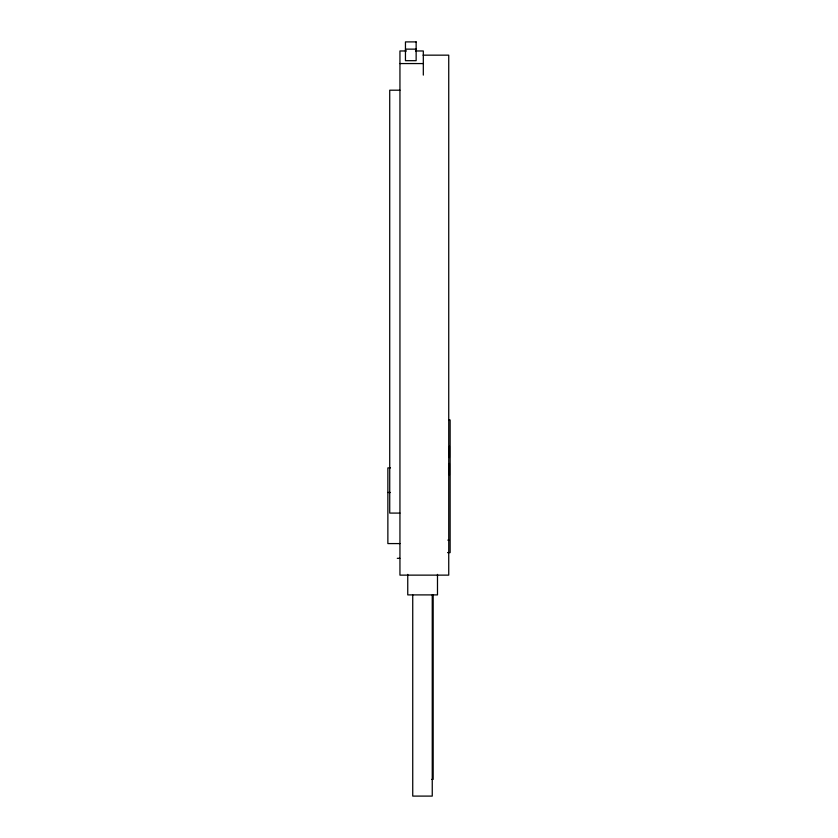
<?xml version="1.0" encoding="UTF-8"?>
<svg xmlns="http://www.w3.org/2000/svg" width="838" height="838" viewBox="0 0 838 838"><rect width="100%" height="100%" fill="white"/><g stroke="black" fill="none" stroke-linecap="round" stroke-linejoin="round"><path stroke-width="1.26" d="M405.456 49.138L416.14 49.138M406.44 50.971L399.946 50.971L399.946 575.13L448.739 575.13L448.739 55.161L423.064 55.161M415.522 50.971L423.316 50.971L423.316 75.106M399.946 63.562L423.316 63.562M399.946 90.2L389.722 90.2L389.722 513.086L399.946 513.086M448.739 419.995L450.132 419.995L450.132 552.609L447.555 552.609M390.466 467.897L387.868 467.897L387.868 543.579L399.946 543.579M387.868 492.472L390.288 492.472M447.806 540.133L448.739 540.133M397.296 558.328L399.873 558.328M431.811 779.371L433.173 779.371L433.173 594.896M449.43 446.204L449.43 457.538M449.43 463.487L449.43 475.083M437.488 574.397L437.488 594.896L407.75 594.896L407.75 574.397M432.251 594.896L432.251 796.1L412.736 796.1L412.736 594.896M416.14 41.9L405.456 41.9L405.456 60.682L416.14 60.682L416.14 41.9"/></g></svg>
